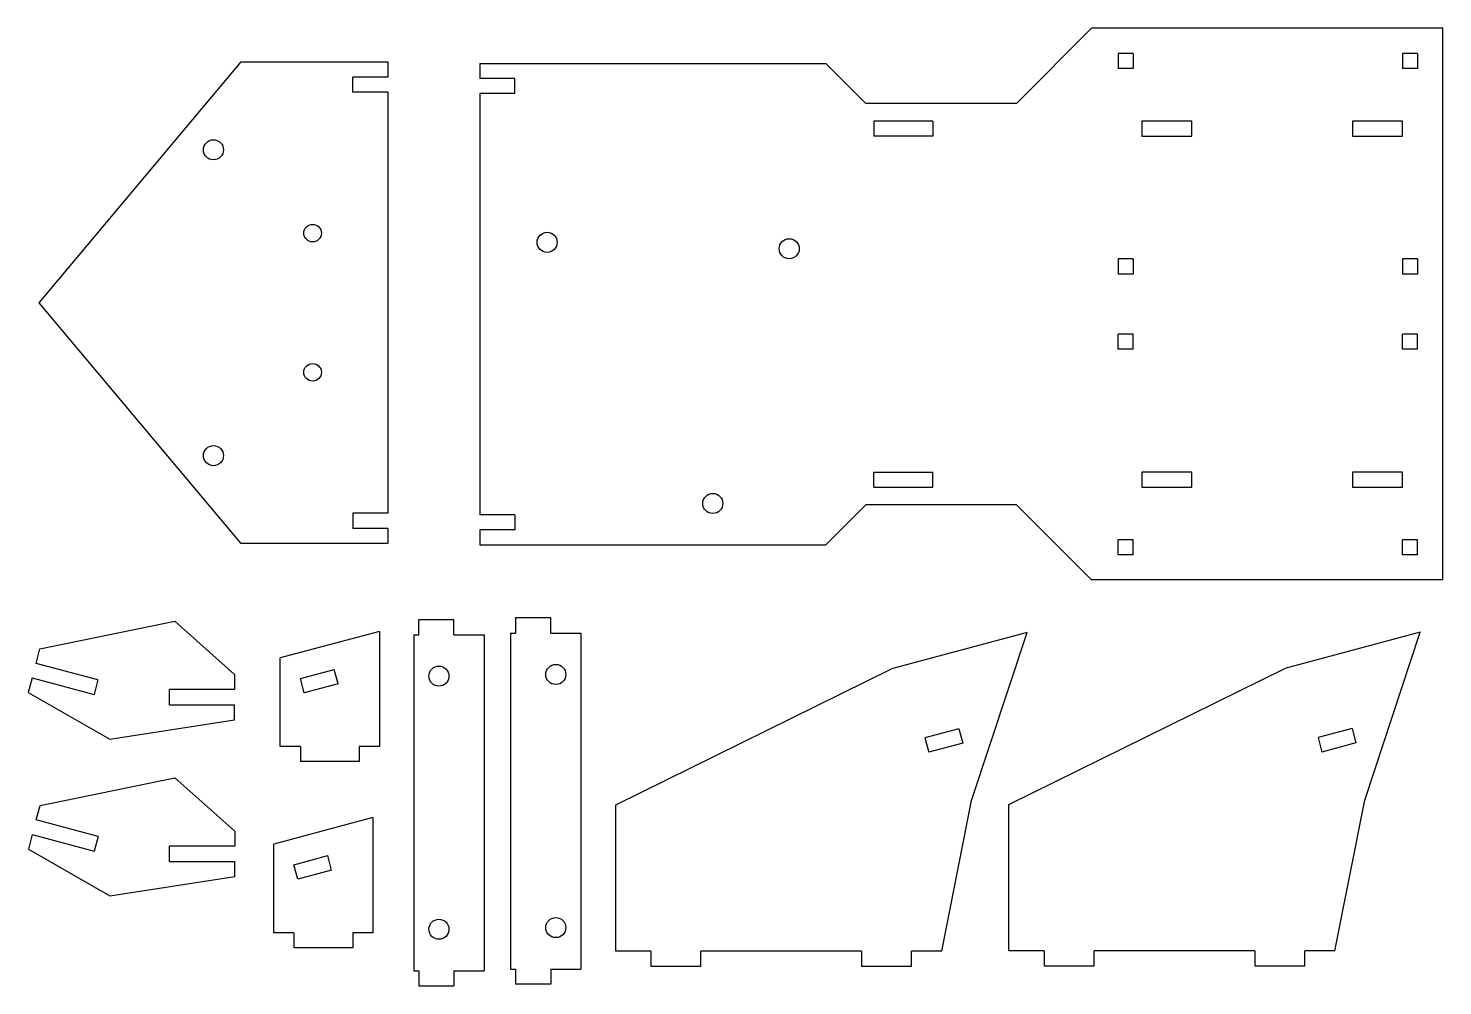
# Model space of a CAD drawing. Header units: millimetres. Extents: x 32 to 314, y 58 to 248.
import ezdxf

# ---------------------------------------------------------------- set-up
doc = ezdxf.new("R2010")
doc.units = ezdxf.units.MM

msp = doc.modelspace()

# ---------------------------------------------------------------- linework, layer by layer
at = {"color": 7, "linetype": 'Continuous', "lineweight": 25}
for p, q in [((243.84, 248.49), (228.84, 233.49)), ((313.84, 248.49), (243.84, 248.49)), ((313.84, 138.49), (313.84, 248.49)), ((249.1, 243.49), (249.1, 240.49)), ((252.1, 243.49), (249.1, 243.49)), ((252.1, 243.49), (252.1, 240.49)), ((305.84, 243.49), (305.84, 240.49)), ((308.84, 243.49), (305.84, 243.49)), ((308.84, 243.49), (308.84, 240.49)), ((34.01, 193.78), (74.29, 241.78)), ((74.29, 241.78), (103.51, 241.78)), ((103.51, 241.78), (103.51, 238.78)), ((121.84, 241.49), (121.84, 238.49)), ((121.84, 241.49), (190.84, 241.49)), ((190.84, 241.49), (198.84, 233.49)), ((252.1, 240.49), (249.1, 240.49)), ((308.84, 240.49), (305.84, 240.49)), ((103.51, 238.78), (96.51, 238.78)), ((96.51, 235.78), (96.51, 238.78)), ((128.84, 238.49), (121.84, 238.49)), ((128.84, 235.49), (128.84, 238.49)), ((103.51, 235.78), (96.51, 235.78)), ((103.51, 235.78), (103.51, 151.78)), ((121.84, 235.49), (121.84, 151.49)), ((128.84, 235.49), (121.84, 235.49)), ((228.84, 233.49), (198.84, 233.49)), ((212.17, 229.99), (200.41, 229.99)), ((200.41, 229.99), (200.41, 226.99)), ((212.17, 229.99), (212.17, 226.99)), ((253.84, 229.99), (253.84, 226.99)), ((263.84, 229.99), (253.84, 229.99)), ((263.84, 226.99), (263.84, 229.99)), ((295.84, 229.99), (295.84, 226.99)), ((305.84, 229.99), (295.84, 229.99)), ((305.84, 226.99), (305.84, 229.99)), ((212.17, 226.99), (200.41, 226.99)), ((253.84, 226.99), (263.84, 226.99)), ((295.84, 226.99), (305.84, 226.99)), ((249.1, 202.49), (249.1, 199.49)), ((252.1, 202.49), (249.1, 202.49)), ((252.1, 202.49), (252.1, 199.49)), ((305.84, 202.49), (305.84, 199.49)), ((308.84, 202.49), (305.84, 202.49)), ((308.84, 202.49), (308.84, 199.49)), ((252.1, 199.49), (249.1, 199.49)), ((308.84, 199.49), (305.84, 199.49)), ((74.29, 145.78), (34.01, 193.78)), ((252.1, 187.49), (249.1, 187.49)), ((249.1, 184.49), (249.1, 187.49)), ((252.1, 184.49), (252.1, 187.49)), ((308.84, 187.49), (305.84, 187.49)), ((305.84, 184.49), (305.84, 187.49)), ((308.84, 184.49), (308.84, 187.49)), ((252.1, 184.49), (249.1, 184.49)), ((308.84, 184.49), (305.84, 184.49)), ((200.41, 159.99), (212.17, 159.99)), ((200.41, 156.99), (200.41, 159.99)), ((212.17, 156.99), (212.17, 159.99)), ((263.84, 159.99), (253.84, 159.99)), ((253.84, 159.99), (253.84, 156.99)), ((263.84, 156.99), (263.84, 159.99)), ((305.84, 159.99), (295.84, 159.99)), ((295.84, 159.99), (295.84, 156.99)), ((305.84, 156.99), (305.84, 159.99)), ((200.41, 156.99), (212.17, 156.99)), ((253.84, 156.99), (263.84, 156.99)), ((295.84, 156.99), (305.84, 156.99)), ((190.84, 145.49), (198.84, 153.49)), ((228.84, 153.49), (198.84, 153.49)), ((243.84, 138.49), (228.84, 153.49)), ((103.51, 151.78), (96.51, 151.78)), ((96.51, 151.78), (96.51, 148.78)), ((128.84, 151.49), (121.84, 151.49)), ((128.84, 151.49), (128.84, 148.49)), ((103.51, 148.78), (96.51, 148.78)), ((103.51, 148.78), (103.51, 145.78)), ((121.84, 148.49), (121.84, 145.49)), ((128.84, 148.49), (121.84, 148.49)), ((103.51, 145.78), (74.29, 145.78)), ((121.84, 145.49), (190.84, 145.49)), ((252.1, 146.49), (249.1, 146.49)), ((249.1, 143.49), (249.1, 146.49)), ((252.1, 143.49), (252.1, 146.49)), ((308.84, 146.49), (305.84, 146.49)), ((305.84, 143.49), (305.84, 146.49)), ((308.84, 143.49), (308.84, 146.49)), ((252.1, 143.49), (249.1, 143.49)), ((308.84, 143.49), (305.84, 143.49)), ((313.84, 138.49), (243.84, 138.49)), ((34.16, 124.76), (61.03, 130.25)), ((61.03, 130.25), (72.96, 119.62)), ((109.7, 127.58), (109.7, 130.58)), ((109.7, 130.58), (116.7, 130.58)), ((116.7, 127.58), (116.7, 130.58)), ((129, 130.91), (129, 127.91)), ((136, 130.91), (129, 130.91)), ((136, 127.91), (136, 130.91)), ((101.83, 128.24), (82.07, 122.95)), ((101.83, 128.24), (101.83, 105.28)), ((108.7, 127.58), (108.7, 60.58)), ((108.7, 127.58), (109.7, 127.58)), ((116.7, 127.58), (122.7, 127.58)), ((122.7, 127.58), (122.7, 60.58)), ((128, 127.91), (128, 60.91)), ((128, 127.91), (129, 127.91)), ((136, 127.91), (142, 127.91)), ((142, 127.91), (142, 60.91)), ((230.96, 128), (203.94, 120.76)), ((219.91, 94.5), (230.96, 128)), ((309.37, 128.06), (282.35, 120.82)), ((298.32, 94.55), (309.37, 128.06)), ((33.38, 121.86), (34.16, 124.76)), ((45.72, 118.56), (33.38, 121.86)), ((82.07, 105.28), (82.07, 122.95)), ((32.6, 118.96), (31.83, 116.07)), ((32.6, 118.96), (44.94, 115.66)), ((45.72, 118.56), (44.94, 115.66)), ((72.96, 119.62), (72.96, 116.62)), ((86.07, 118.84), (92.83, 120.66)), ((86.84, 115.95), (86.07, 118.84)), ((93.61, 117.76), (92.83, 120.66)), ((148.94, 93.67), (203.94, 120.76)), ((227.35, 93.73), (282.35, 120.82)), ((31.83, 116.07), (48.08, 106.73)), ((59.96, 113.62), (59.96, 116.62)), ((72.96, 116.62), (59.96, 116.62)), ((93.61, 117.76), (86.84, 115.95)), ((59.96, 113.62), (72.96, 113.62)), ((72.96, 110.62), (72.96, 113.62)), ((48.08, 106.73), (72.96, 110.62)), ((217.35, 108.82), (210.59, 107.01)), ((217.35, 108.82), (218.13, 105.93)), ((295.76, 108.88), (289, 107.07)), ((295.76, 108.88), (296.53, 105.99)), ((86.07, 105.28), (82.07, 105.28)), ((86.07, 105.28), (86.07, 102.28)), ((97.83, 105.28), (97.83, 102.28)), ((101.83, 105.28), (97.83, 105.28)), ((210.59, 107.01), (211.37, 104.12)), ((218.13, 105.93), (211.37, 104.12)), ((289, 107.07), (289.77, 104.18)), ((296.53, 105.99), (289.77, 104.18)), ((97.83, 102.28), (86.07, 102.28)), ((34.18, 93.53), (61.06, 99.02)), ((61.06, 99.02), (72.99, 88.38)), ((33.41, 90.63), (34.18, 93.53)), ((148.94, 64.5), (148.94, 93.67)), ((213.94, 64.5), (219.91, 94.5)), ((227.35, 64.55), (227.35, 93.73)), ((292.35, 64.55), (298.32, 94.55)), ((45.75, 87.32), (33.41, 90.63)), ((100.52, 91.1), (80.76, 85.81)), ((100.52, 91.1), (100.52, 68.15)), ((32.63, 87.73), (31.85, 84.83)), ((32.63, 87.73), (44.97, 84.43)), ((72.99, 88.38), (72.99, 85.38)), ((31.85, 84.83), (48.11, 75.5)), ((45.75, 87.32), (44.97, 84.43)), ((59.99, 82.38), (59.99, 85.38)), ((72.99, 85.38), (59.99, 85.38)), ((80.76, 68.15), (80.76, 85.81)), ((59.99, 82.38), (72.99, 82.38)), ((72.99, 79.38), (72.99, 82.38)), ((84.76, 81.7), (91.52, 83.52)), ((92.3, 80.62), (91.52, 83.52)), ((48.11, 75.5), (72.99, 79.38)), ((85.54, 78.81), (84.76, 81.7)), ((92.3, 80.62), (85.54, 78.81)), ((84.76, 68.15), (80.76, 68.15)), ((84.76, 68.15), (84.76, 65.15)), ((96.52, 68.15), (96.52, 65.15)), ((100.52, 68.15), (96.52, 68.15)), ((96.52, 65.15), (84.76, 65.15)), ((155.94, 64.5), (148.94, 64.5)), ((155.94, 64.5), (155.94, 61.5)), ((197.94, 64.5), (165.94, 64.5)), ((165.94, 61.5), (165.94, 64.5)), ((197.94, 64.5), (197.94, 61.5)), ((213.94, 64.5), (207.94, 64.5)), ((207.94, 61.5), (207.94, 64.5)), ((234.35, 64.55), (227.35, 64.55)), ((234.35, 64.55), (234.35, 61.55)), ((276.35, 64.55), (244.35, 64.55)), ((244.35, 61.55), (244.35, 64.55)), ((276.35, 64.55), (276.35, 61.55)), ((292.35, 64.55), (286.35, 64.55)), ((286.35, 61.55), (286.35, 64.55)), ((108.7, 60.58), (109.7, 60.58)), ((109.7, 60.58), (109.7, 57.58)), ((116.7, 60.58), (122.7, 60.58)), ((116.7, 60.58), (116.7, 57.58)), ((128, 60.91), (129, 60.91)), ((129, 60.91), (129, 57.91)), ((136, 60.91), (142, 60.91)), ((136, 60.91), (136, 57.91)), ((155.94, 61.5), (165.94, 61.5)), ((197.94, 61.5), (207.94, 61.5)), ((234.35, 61.55), (244.35, 61.55)), ((276.35, 61.55), (286.35, 61.55)), ((109.7, 57.58), (116.7, 57.58)), ((136, 57.91), (129, 57.91))]:
    msp.add_line(p, q, dxfattribs=at)
for centre, radius in [((68.74, 224.27), 2), ((88.51, 207.65), 1.75), ((135.28, 205.81), 2), ((183.54, 204.54), 2), ((88.51, 179.9), 1.75), ((68.74, 163.28), 2), ((168.3, 153.74), 2), ((113.7, 119.32), 2), ((137, 119.65), 2), ((113.7, 68.84), 2), ((137, 69.17), 2)]:
    msp.add_circle(centre, radius, dxfattribs=at)

doc.saveas('drawing.dxf')
